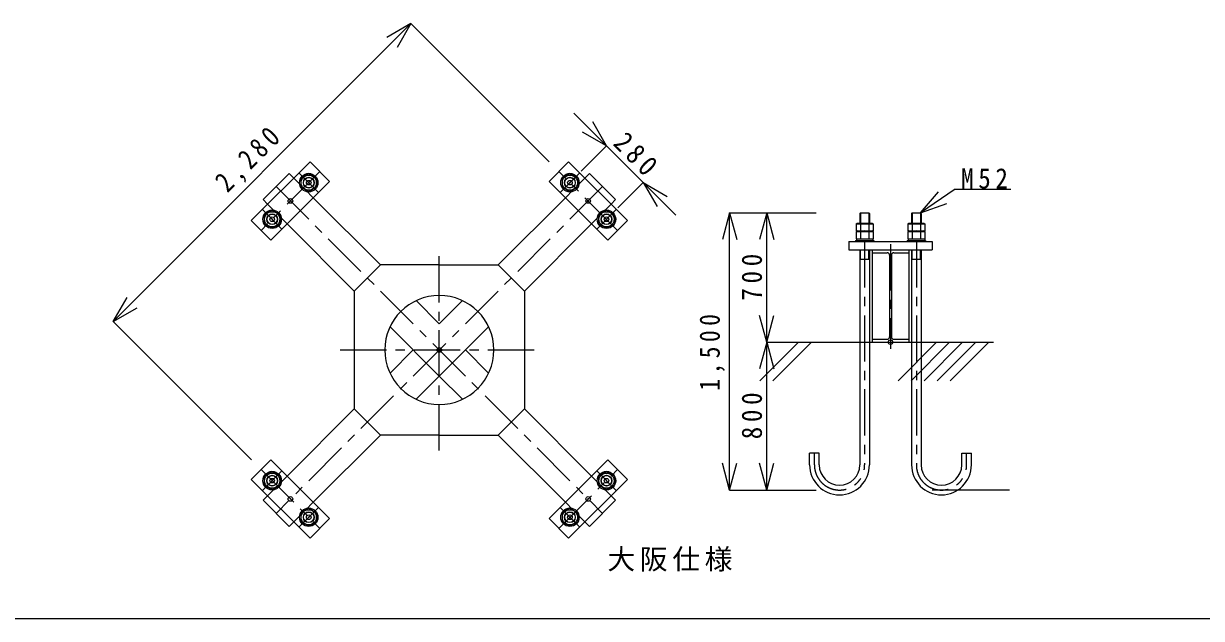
# Model space of a CAD drawing. Units: millimetres on the paper, enlarged 150 times, with parts at other scales. Extents: x -30700 to 29919, y -306531 to 293469.
# Drawn here: x -8669 to 10464, y -21667 to -12012 of the extents above; entities that cross this region are included whole.
import ezdxf

# ---------------------------------------------------------------- set-up
doc = ezdxf.new("R2010")
doc.units = ezdxf.units.MM
doc.header["$LTSCALE"] = 150
doc.header["$PDMODE"] = 32
doc.header["$PDSIZE"] = 75
doc.linetypes.add('CHAIN1', pattern=[8, 5, -1, 1, -1])
doc.linetypes.add('DASHED1', pattern=[1.8, 1.2, -0.6])
for name, color, linetype, lineweight in [('0-0', 7, 'Continuous', 9), ('2-0', 7, 'Continuous', 9), ('2-1', 7, 'Continuous', 9)]:
    doc.layers.add(name, color=color, linetype=linetype, lineweight=lineweight)
doc.styles.add('ＭＳ ゴシック', font='')
doc.styles.get('ＭＳ ゴシック').set_extended_font_data('MS Gothic')

# ---------------------------------------------------------------- blocks, each defined once
blk = doc.blocks.new('fgty')
at = {"layer": '0-0'}
for p, q in [((0, 1839), (-1594, 920)), ((-1594, 920), (-1594, -920)), ((0, 1839), (1594, 920)), ((1594, 920), (1594, -920))]:
    blk.add_line(p, q, dxfattribs=at)
blk.add_lwpolyline([(1594, -920), (0, -1839), (-1594, -920)], dxfattribs=at)
for radius in [1875, 1538, 1050]:
    blk.add_circle((0, 0), radius, dxfattribs=at)
blk.add_point((0, 0), dxfattribs=at)

msp = doc.modelspace()

# ---------------------------------------------------------------- linework, layer by layer
at = {"layer": '0-0'}
msp.add_line((-30700.2, -21666.9), (29918.9, -21666.9), dxfattribs=at)
at = {"layer": '2-0'}
for p, q in [((-4015.6, -14255.2), (-3697.4, -14573.4)), ((-4355, -14446.1), (-4779.3, -14870.3)), ((-4355, -14446.1), (-4280.8, -14520.3)), ((524, -14446.1), (449.8, -14520.3)), ((524, -14446.1), (449.8, -14520.3)), ((524, -14446.1), (948.3, -14870.3)), ((948.3, -14870.3), (524, -14446.1)), ((-3697.4, -14573.4), (-4652, -15527.9)), ((821, -15527.9), (-133.6, -14573.4)), ((-4779.3, -14870.3), (-4705, -14944.6)), ((-3962.6, -14838.5), (-2872.2, -15928.9)), ((131.6, -14838.5), (-958.8, -15928.9)), ((948.3, -14870.3), (874, -14944.6)), ((948.3, -14870.3), (874, -14944.6)), ((4924.4, -15083.5), (4915.4, -15092.5)), ((4915.4, -15092.5), (4915.4, -15251.5)), ((4924.4, -15083.5), (5062.4, -15083.5)), ((4924.4, -15083.5), (4924.4, -15251.5)), ((5062.4, -15083.5), (5071.4, -15092.5)), ((5062.4, -15083.5), (5062.4, -15251.5)), ((5071.4, -15092.5), (5071.4, -15251.5)), ((5764.4, -15083.5), (5755.4, -15092.5)), ((5755.4, -15092.5), (5755.4, -15251.5)), ((5764.4, -15083.5), (5902.4, -15083.5)), ((5764.4, -15083.5), (5764.4, -15251.5)), ((5902.4, -15083.5), (5911.4, -15092.5)), ((5902.4, -15083.5), (5902.4, -15251.5)), ((5911.4, -15092.5), (5911.4, -15251.5)), ((-4386.8, -15262.8), (-3296.5, -16353.1)), ((555.8, -15262.8), (-534.5, -16353.1)), ((1139.2, -15209.7), (821, -15527.9)), ((4854.8, -15260.5), (5132, -15260.5)), ((4854.8, -15260.5), (4854.8, -15377.5)), ((4873.4, -15251.5), (5113.4, -15251.5)), ((4924.1, -15260.5), (4924.1, -15377.5)), ((5062.7, -15260.5), (5062.7, -15377.5)), ((5132, -15260.5), (5132, -15377.5)), ((5694.8, -15260.5), (5972, -15260.5)), ((5694.8, -15260.5), (5694.8, -15377.5)), ((5713.4, -15251.5), (5953.4, -15251.5)), ((5764.1, -15260.5), (5764.1, -15377.5)), ((5902.7, -15260.5), (5902.7, -15377.5)), ((5972, -15260.5), (5972, -15377.5)), ((4854.8, -15377.5), (5132, -15377.5)), ((4854.8, -15386.5), (5132, -15386.5)), ((4854.8, -15386.5), (4854.8, -15503.5)), ((4924.1, -15386.5), (4924.1, -15503.5)), ((5062.7, -15386.5), (5062.7, -15503.5)), ((5113.4, -15377.5), (5132, -15386.5)), ((5132, -15386.5), (5132, -15503.5)), ((5694.8, -15377.5), (5972, -15377.5)), ((5694.8, -15386.5), (5972, -15386.5)), ((5694.8, -15386.5), (5694.8, -15503.5)), ((5764.1, -15386.5), (5764.1, -15503.5)), ((5902.7, -15386.5), (5902.7, -15503.5)), ((5953.4, -15377.5), (5972, -15386.5)), ((5972, -15386.5), (5972, -15503.5)), ((4738.4, -15548.5), (4738.4, -15683.5)), ((4738.4, -15548.5), (6088.4, -15548.5)), ((4738.4, -15683.5), (6088.4, -15683.5)), ((4843.4, -15530.5), (4843.4, -15548.5)), ((4843.4, -15530.5), (5143.4, -15530.5)), ((4843.4, -15548.5), (5143.4, -15548.5)), ((4854.8, -15503.5), (5132, -15503.5)), ((4854.8, -15503.5), (5132, -15503.5)), ((4858.4, -15503.5), (4858.4, -15530.5)), ((4915.4, -15683.5), (4915.4, -19175.5)), ((4924.4, -15833.5), (4924.4, -15683.5)), ((5062.4, -15833.5), (5062.4, -15683.5)), ((5071.4, -15683.5), (5071.4, -19175.5)), ((5113.4, -15683.5), (5713.4, -15683.5)), ((5113.4, -15683.5), (5113.4, -17183.5)), ((5113.4, -15683.5), (5113.4, -15731.5)), ((5128.4, -15503.5), (5128.4, -15530.5)), ((5143.4, -15530.5), (5143.4, -15548.5)), ((5683.4, -15530.5), (5683.4, -15548.5)), ((5683.4, -15530.5), (5983.4, -15530.5)), ((5683.4, -15548.5), (5983.4, -15548.5)), ((5694.8, -15503.5), (5972, -15503.5)), ((5694.8, -15503.5), (5972, -15503.5)), ((5698.4, -15503.5), (5698.4, -15530.5)), ((5713.4, -15683.5), (5713.4, -17183.5)), ((5713.4, -15683.5), (5713.4, -15731.5)), ((5755.4, -15683.5), (5755.4, -19175.5)), ((5764.4, -15833.5), (5764.4, -15683.5)), ((5902.4, -15833.5), (5902.4, -15683.5)), ((5911.4, -15683.5), (5911.4, -19175.5)), ((5968.4, -15503.5), (5968.4, -15530.5)), ((5983.4, -15530.5), (5983.4, -15548.5)), ((6088.4, -15548.5), (6088.4, -15683.5)), ((4924.4, -15833.5), (4915.4, -15842.5)), ((4924.4, -15833.5), (5062.4, -15833.5)), ((5062.4, -15833.5), (5071.4, -15842.5)), ((5113.4, -15731.5), (5359.4, -15731.5)), ((5398.4, -15770.5), (5398.4, -17096.5)), ((5428.4, -15770.5), (5428.4, -17096.5)), ((5467.4, -15731.5), (5713.4, -15731.5)), ((5764.4, -15833.5), (5755.4, -15842.5)), ((5764.4, -15833.5), (5902.4, -15833.5)), ((5902.4, -15833.5), (5911.4, -15842.5)), ((-2872.2, -15928.9), (-3296.5, -16353.1)), ((-1915.5, -15928.9), (-2872.2, -15928.9)), ((-1915.5, -15928.9), (-958.8, -15928.9)), ((-958.8, -15928.9), (-534.5, -16353.1)), ((5413.4, -16040.5), (5413.4, -16040.5)), ((-3296.5, -16353.1), (-3296.5, -18266.6)), ((-534.5, -16353.1), (-534.5, -18266.6)), ((-2292.1, -16509), (-1915.5, -16885.6)), ((-1538.9, -16509), (-1915.5, -16885.6)), ((-2716.4, -16933.2), (-1915.5, -17734.1)), ((-1114.6, -16933.2), (-1915.5, -17734.1)), ((3917.1, -17183.5), (3292.3, -17808.3)), ((4129.3, -17183.5), (3504.5, -17808.3)), ((3543.3, -17183.5), (4685.8, -17183.5)), ((4025.2, -17183.5), (7087.4, -17183.5)), ((5113.4, -17135.5), (5359.4, -17135.5)), ((5113.4, -17135.5), (5113.4, -17183.5)), ((5113.4, -17183.5), (5713.4, -17183.5)), ((5467.4, -17135.5), (5713.4, -17135.5)), ((6160.4, -17183.5), (5535.6, -17808.3)), ((5713.4, -17135.5), (5713.4, -17183.5)), ((6372.6, -17183.5), (5747.8, -17808.3)), ((6584.7, -17183.5), (5959.9, -17808.3)), ((6796.8, -17183.5), (6172, -17808.3)), ((7009, -17183.5), (6384.2, -17808.3)), ((-2339.8, -17309.9), (-2716.4, -17686.5)), ((-1491.2, -17309.9), (-1114.6, -17686.5)), ((-1915.5, -17734.1), (-2292.1, -18110.7)), ((-1915.5, -17734.1), (-1538.9, -18110.7)), ((-3296.5, -18266.6), (-4386.8, -19356.9)), ((-3296.5, -18266.6), (-2872.2, -18690.8)), ((-534.5, -18266.6), (-958.8, -18690.8)), ((-534.5, -18266.6), (555.8, -19356.9)), ((-2872.2, -18690.8), (-3962.6, -19781.2)), ((-1915.5, -18690.8), (-2872.2, -18690.8)), ((-1915.5, -18690.8), (-958.8, -18690.8)), ((-958.8, -18690.8), (131.6, -19781.2)), ((-4970.2, -19410), (-4652, -19091.8)), ((-4652, -19091.8), (-3697.4, -20046.4)), ((-133.6, -20046.4), (821, -19091.8)), ((4099.4, -19175.5), (4099.4, -18986.5)), ((6727.4, -19175.5), (6727.4, -18986.5)), ((-4779.3, -19749.4), (-4705, -19675.1)), ((-4779.3, -19749.4), (-4705, -19675.1)), ((948.3, -19749.4), (874, -19675.1)), ((948.3, -19749.4), (874, -19675.1)), ((7348.3, -19583.5), (6088.4, -19583.5)), ((-4355, -20173.6), (-4779.3, -19749.4)), ((-4779.3, -19749.4), (-4355, -20173.6)), ((524, -20173.6), (948.3, -19749.4)), ((524, -20173.6), (948.3, -19749.4)), ((184.6, -20364.6), (-133.6, -20046.4)), ((-4355, -20173.6), (-4280.8, -20099.4)), ((-4355, -20173.6), (-4280.8, -20099.4)), ((524, -20173.6), (449.8, -20099.4)), ((524, -20173.6), (449.8, -20099.4))]:
    msp.add_line(p, q, dxfattribs=at)
at = {"layer": '2-0', "linetype": 'CHAIN1'}
for p, q in [((-3856.5, -14414.3), (-4811.1, -15368.8)), ((-4195.9, -14435.5), (-3877.7, -14753.7)), ((980.1, -15368.8), (25.5, -14414.3)), ((364.9, -14435.5), (46.7, -14753.7)), ((736.2, -14658.2), (-4567.1, -19961.5)), ((-4567.1, -14658.2), (736.2, -19961.5)), ((-4789.9, -15029.4), (-4471.7, -15347.6)), ((958.9, -15029.4), (640.7, -15347.6)), ((4993.4, -15548.5), (4993.4, -19175.5)), ((5413.4, -15593.9), (5413.4, -17291.5)), ((5833.4, -15548.5), (5833.4, -19175.5)), ((-1915.5, -18938.9), (-1915.5, -15754.6)), ((-3525.9, -17309.9), (-231.7, -17309.9)), ((4177.4, -19175.5), (4177.4, -18986.5)), ((6649.4, -19175.5), (6649.4, -18986.5)), ((-4811.1, -19250.9), (-3856.5, -20205.5)), ((-4789.9, -19590.3), (-4471.7, -19272.1)), ((25.5, -20205.5), (980.1, -19250.9)), ((958.9, -19590.3), (640.7, -19272.1)), ((-4195.9, -20184.2), (-3877.7, -19866)), ((364.9, -20184.2), (46.7, -19866))]:
    msp.add_line(p, q, dxfattribs=at)
at = {"layer": '2-0', "linetype": 'DASHED1'}
for p, q in [((-4280.8, -14520.3), (-3962.6, -14838.5)), ((449.8, -14520.3), (131.6, -14838.5)), ((-4705, -14944.6), (-4386.8, -15262.8)), ((874, -14944.6), (555.8, -15262.8)), ((-4705, -19675.1), (-4386.8, -19356.9)), ((874, -19675.1), (555.8, -19356.9)), ((-4280.8, -20099.4), (-3962.6, -19781.2)), ((449.8, -20099.4), (131.6, -19781.2))]:
    msp.add_line(p, q, dxfattribs=at)
at = {"layer": '2-0'}
for points in [[(-4015.6, -14255.2), (-4970.2, -15209.7), (-4652, -15527.9)], [(1139.2, -15209.7), (184.6, -14255.2), (-133.6, -14573.4)], [(4854.8, -15260.5), (4873.4, -15251.5), (4924.1, -15260.5), (4993.4, -15251.5), (5062.7, -15260.5), (5113.4, -15251.5), (5132, -15260.5)], [(5694.8, -15260.5), (5713.4, -15251.5), (5764.1, -15260.5), (5833.4, -15251.5), (5902.7, -15260.5), (5953.4, -15251.5), (5972, -15260.5)], [(5113.4, -15377.5), (5062.7, -15386.5), (4993.4, -15377.5), (4924.1, -15386.5), (4873.4, -15377.5), (4854.8, -15386.5)], [(5953.4, -15377.5), (5902.7, -15386.5), (5833.4, -15377.5), (5764.1, -15386.5), (5713.4, -15377.5), (5694.8, -15386.5)], [(184.6, -20364.6), (1139.2, -19410), (821, -19091.8)], [(4255.4, -19175.5), (4255.4, -18986.5), (4099.4, -18986.5)], [(6571.4, -19175.5), (6571.4, -18986.5), (6727.4, -18986.5)], [(-4970.2, -19410), (-4015.6, -20364.6), (-3697.4, -20046.4)]]:
    msp.add_lwpolyline(points, dxfattribs=at)
for centre in [(-4036.8, -14594.6), (205.8, -14594.6), (-4630.8, -15188.5), (799.8, -15188.5), (-4630.8, -19431.2), (799.8, -19431.2), (-4036.8, -20025.1), (205.8, -20025.1)]:
    msp.add_circle(centre, 87, dxfattribs=at)
for centre, radius, start, end in [((5359.4, -15770.5), 39, 0, 90), ((5467.4, -15770.5), 39, 90, 180), ((-1915.5, -17309.9), 885, 90, 270), ((-1915.5, -17309.9), 885, 270, 90), ((5359.4, -17096.5), 39, 270, 0), ((5467.4, -17096.5), 39, 180, 270), ((4585.4, -19175.5), 486, 180, 0), ((4585.4, -19175.5), 330, 180, 0), ((6241.4, -19175.5), 486, 180, 0), ((6241.4, -19175.5), 330, 180, 0)]:
    msp.add_arc(centre, radius, start, end, dxfattribs=at)
at = {"layer": '2-0', "linetype": 'CHAIN1'}
for centre in [(4585.4, -19175.5), (6241.4, -19175.5)]:
    msp.add_arc(centre, 408, 180, 0, dxfattribs=at)
at = {"layer": '2-0'}
for p in [(-4333.8, -14891.6), (502.8, -14891.6), (5413.4, -17183.5), (-1915.5, -17309.9), (-4333.8, -19728.2), (502.8, -19728.2)]:
    msp.add_point(p, dxfattribs=at)
at = {"layer": '2-1'}
for p, q in [((-7213, -16849), (-2376.4, -12012.4)), ((-2376.4, -12012.4), (-2766.1, -12237.4)), ((-2376.4, -12012.4), (-2601.4, -12402.1)), ((-2376.4, -12012.4), (-130.3, -14258.4)), ((802.4, -13998), (272.1, -13467.7)), ((802.4, -13998), (412.7, -13773)), ((802.4, -13998), (577.4, -13608.3)), ((802.4, -13998), (389.9, -14410.5)), ((802.4, -13998), (1396.4, -14592)), ((1396.4, -14592), (983.8, -15004.5)), ((1396.4, -14592), (1926.7, -15122.3)), ((1396.4, -14592), (1786.1, -14817)), ((1396.4, -14592), (1621.4, -14981.7)), ((6466, -14698.7), (7369.3, -14698.7)), ((2799.7, -15083.5), (2683.3, -15518.2)), ((2799.7, -15083.5), (2916.2, -15518.2)), ((2799.7, -15083.5), (3404.2, -15083.5)), ((2799.7, -19583.5), (2799.7, -15083.5)), ((3404.2, -15083.5), (3287.8, -15518.2)), ((3404.2, -15083.5), (3520.7, -15518.2)), ((3404.2, -15083.5), (4203.5, -15083.5)), ((3404.2, -17183.5), (3404.2, -15083.5)), ((5902.4, -15083.5), (6327.1, -14934.6)), ((-7213, -16849), (-6988, -16459.3)), ((-7213, -16849), (-6823.3, -16624)), ((3404.2, -17183.5), (3287.8, -16748.8)), ((3404.2, -17183.5), (3520.7, -16748.8)), ((-7213, -16849), (-4967, -19095)), ((3404.2, -17183.5), (3287.8, -17618.2)), ((3404.2, -17183.5), (3520.7, -17618.2)), ((3404.2, -17183.5), (4203.5, -17183.5)), ((3404.2, -19583.5), (3404.2, -17183.5)), ((2799.7, -19583.5), (2683.3, -19148.8)), ((2799.7, -19583.5), (2916.2, -19148.8)), ((3404.2, -19583.5), (3287.8, -19148.8)), ((3404.2, -19583.5), (3520.7, -19148.8)), ((2799.7, -19583.5), (3404.2, -19583.5)), ((3404.2, -19583.5), (4203.5, -19583.5))]:
    msp.add_line(p, q, dxfattribs=at)
msp.add_lwpolyline([(6466, -14698.7), (5902.4, -15083.5), (6195.7, -14742.2)], dxfattribs=at)

# ---------------------------------------------------------------- block references
at = {"layer": '2-0', "xscale": 0.08, "yscale": 0.08}
for p in [(-4036.8, -14594.6), (205.8, -14594.6), (-4630.8, -15188.5), (799.8, -15188.5), (-4630.8, -19431.2), (799.8, -19431.2), (-4036.8, -20025.1), (205.8, -20025.1)]:
    msp.add_blockref('fgty', p, dxfattribs=at)

# ---------------------------------------------------------------- texts
at = {"layer": '2-1', "char_height": 329.9, "attachment_point": 7, "style": 'ＭＳ ゴシック'}
for s, insert, rotation in [('\\T1.38;\\W0.85;2,280', (-5298.5, -14828.4), 45), ('\\T1.38;\\W0.9;280', (887.3, -13976.8), 315), ('\\T1.38;\\W0.9;700', (3329.2, -16508.5), 90), ('\\T1.38;\\W0.85;1,500', (2724.7, -17971), 90), ('\\T1.38;\\W0.9;800', (3329.2, -18758.5), 90)]:
    msp.add_mtext(s, dxfattribs=dict(at, insert=insert, rotation=rotation))
for s, insert in [('\\T1.38;\\W0.9;M52', (6560.6, -14694.6)), ('\\T1.17;大阪仕様', (816, -20906.6))]:
    msp.add_mtext(s, dxfattribs=dict(at, insert=insert))

doc.saveas('drawing.dxf')
